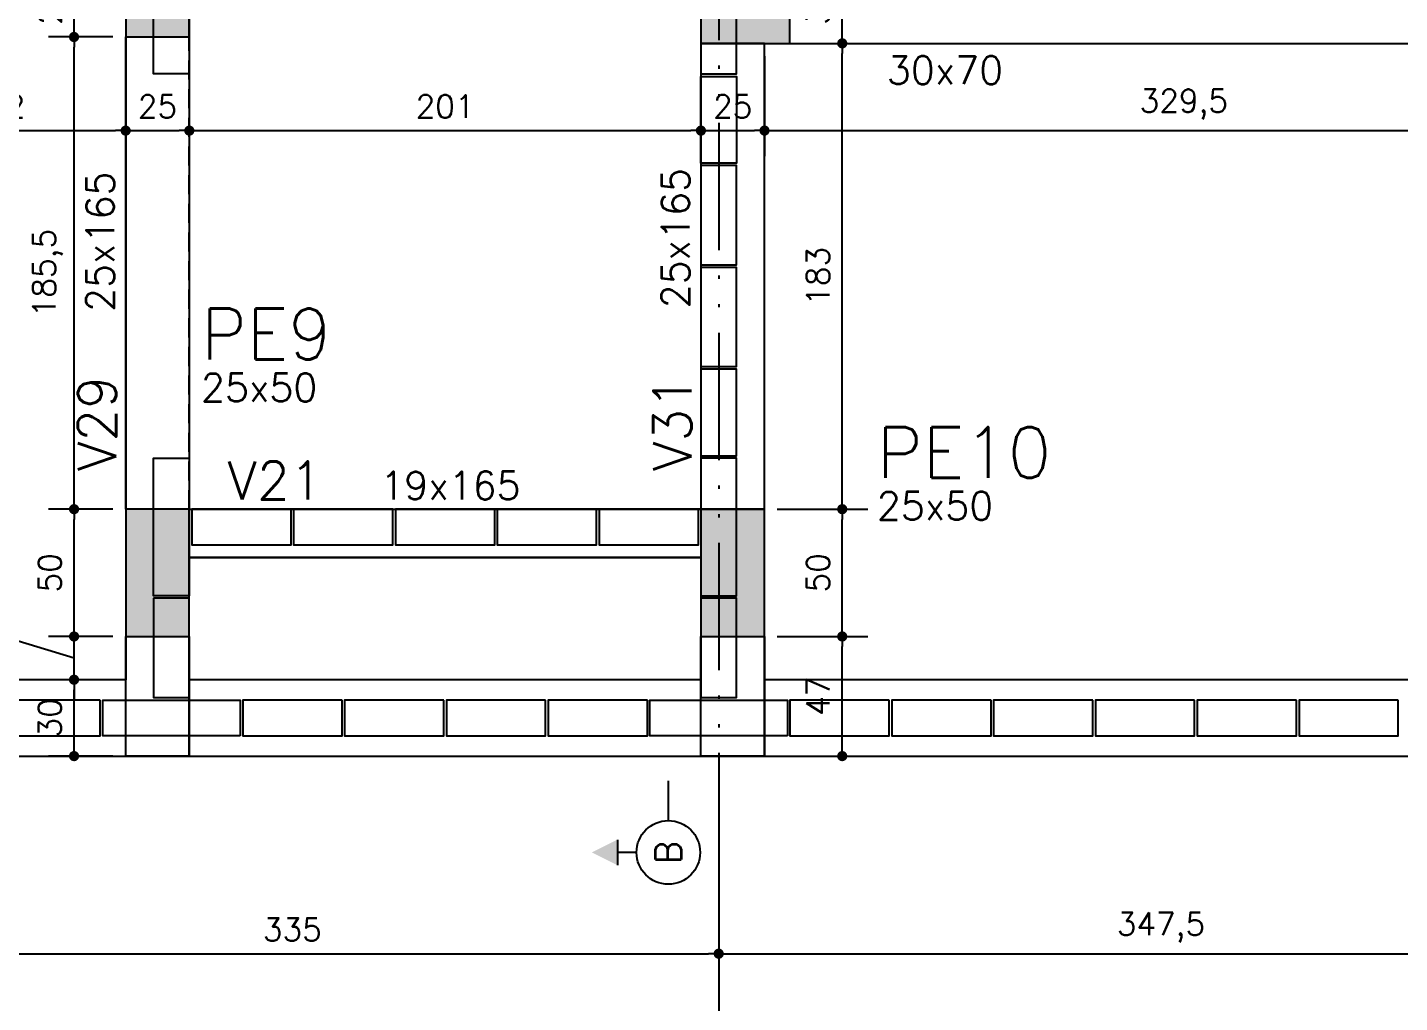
# Model space of a CAD drawing. Extents: x -15987 to 10953, y -16747 to -1189.
# Drawn here: x 2195 to 2734, y -16268 to -15885 of the extents above; entities that cross this region are included whole.
import ezdxf
from ezdxf.enums import TextEntityAlignment as Align

# ---------------------------------------------------------------- set-up
doc = ezdxf.new("R2010")
doc.units = 0
doc.header["$LTSCALE"] = 25
for name, pattern in [('ESTILO_TQS_0001', [0.45, 0.3, -0.15]), ('ESTILO_TQS_0002', [0.4, 0.1, -0.3]), ('ESTILO_TQS_0004', [3.3, 2, -0.4, 0.05, -0.4, 0.05, -0.4])]:
    doc.linetypes.add(name, pattern=pattern)
for name, color, linetype in [('COTA', 1, 'Continuous'), ('EIXOS', 1, 'ESTILO_TQS_0004'), ('H2', 252, 'Continuous'), ('Linha_media', 4, 'Continuous'), ('P-D', 2, 'Continuous'), ('P-M', 5, 'Continuous'), ('PIL-N', 4, 'Continuous'), ('PROJ', 252, 'Continuous'), ('VIG-D', 2, 'Continuous'), ('VIG-N', 4, 'Continuous'), ('VIGA', 3, 'Continuous'), ('VIGAT', 3, 'ESTILO_TQS_0002')]:
    doc.layers.add(name, color=color, linetype=linetype)
doc.styles.add('COTA', font='romans.shx')
doc.styles.add('ROMANS', font='ROMANS')
doc.styles.get("Standard").update_dxf_attribs({"font": 'romans.shx'})
doc.dimstyles.new('forma', dxfattribs={"dimscale": 5, "dimtxt": 1.8, "dimasz": 0.8, "dimexe": 2, "dimexo": 1, "dimgap": 1, "dimtad": 1, "dimdec": 1, "dimzin": 9, "dimtxsty": 'COTA', "dimblk1": 'DOT', "dimblk2": 'DOT', "dimsah": 1, "dimcen": 0, "dimdle": 1, "dimclrd": 256, "dimclre": 256, "dimclrt": 2, "dimadec": 0, "dimazin": 0, "dimtfac": 1, "dimtdec": 0, "dimtmove": 0, "dimatfit": 3, "dimfxl": 1, "dimtolj": 1, "dimtzin": 0, "dimarcsym": 0})

# ---------------------------------------------------------------- blocks, each defined once
blk = doc.blocks.new('INFERIOR')
at = {"layer": 'PROJ'}
for points in [[(29213.52, 7891.94), (29213.52, 7837.94), (29199.52, 7837.94), (29199.52, 7891.94), (29213.52, 7891.94)], [(29414.52, 7891.94), (29414.52, 7837.94), (29428.52, 7837.94), (29428.52, 7891.94), (29414.52, 7891.94)], [(29414.52, 7802.94), (29414.52, 7836.94), (29428.52, 7836.94), (29428.52, 7802.94), (29414.52, 7802.94)], [(29414.52, 7801.94), (29414.52, 7762.94), (29428.52, 7762.94), (29428.52, 7801.94), (29414.52, 7801.94)], [(29414.52, 7761.94), (29414.52, 7722.94), (29428.52, 7722.94), (29428.52, 7761.94), (29414.52, 7761.94)], [(29414.52, 7721.94), (29414.52, 7687.94), (29428.52, 7687.94), (29428.52, 7721.94), (29414.52, 7721.94)], [(29213.52, 7686.94), (29213.52, 7632.94), (29199.52, 7632.94), (29199.52, 7686.94), (29213.52, 7686.94)], [(29414.52, 7686.94), (29414.52, 7632.94), (29428.52, 7632.94), (29428.52, 7686.94), (29414.52, 7686.94)], [(29253.52, 7666.94), (29214.52, 7666.94), (29214.52, 7652.94), (29253.52, 7652.94), (29253.52, 7666.94)], [(29293.52, 7666.94), (29254.52, 7666.94), (29254.52, 7652.94), (29293.52, 7652.94), (29293.52, 7666.94)], [(29333.52, 7666.94), (29294.52, 7666.94), (29294.52, 7652.94), (29333.52, 7652.94), (29333.52, 7666.94)], [(29373.52, 7666.94), (29334.52, 7666.94), (29334.52, 7652.94), (29373.52, 7652.94), (29373.52, 7666.94)], [(29413.52, 7666.94), (29374.52, 7666.94), (29374.52, 7652.94), (29413.52, 7652.94), (29413.52, 7666.94)], [(29199.52, 7631.94), (29199.52, 7592.94), (29213.52, 7592.94), (29213.52, 7631.94), (29199.52, 7631.94)], [(29414.52, 7631.94), (29414.52, 7592.94), (29428.52, 7592.94), (29428.52, 7631.94), (29414.52, 7631.94)], [(29178.52, 7591.94), (29139.52, 7591.94), (29139.52, 7577.94), (29178.52, 7577.94), (29178.52, 7591.94)], [(29233.52, 7577.94), (29179.52, 7577.94), (29179.52, 7591.94), (29233.52, 7591.94), (29233.52, 7577.94)], [(29273.52, 7591.94), (29234.52, 7591.94), (29234.52, 7577.94), (29273.52, 7577.94), (29273.52, 7591.94)], [(29313.52, 7591.94), (29274.52, 7591.94), (29274.52, 7577.94), (29313.52, 7577.94), (29313.52, 7591.94)], [(29353.52, 7591.94), (29314.52, 7591.94), (29314.52, 7577.94), (29353.52, 7577.94), (29353.52, 7591.94)], [(29393.52, 7591.94), (29354.52, 7591.94), (29354.52, 7577.94), (29393.52, 7577.94), (29393.52, 7591.94)], [(29448.52, 7577.94), (29394.52, 7577.94), (29394.52, 7591.94), (29448.52, 7591.94), (29448.52, 7577.94)], [(29488.52, 7591.94), (29449.52, 7591.94), (29449.52, 7577.94), (29488.52, 7577.94), (29488.52, 7591.94)], [(29528.52, 7591.94), (29489.52, 7591.94), (29489.52, 7577.94), (29528.52, 7577.94), (29528.52, 7591.94)], [(29568.52, 7591.94), (29529.52, 7591.94), (29529.52, 7577.94), (29568.52, 7577.94), (29568.52, 7591.94)], [(29608.52, 7591.94), (29569.52, 7591.94), (29569.52, 7577.94), (29608.52, 7577.94), (29608.52, 7591.94)], [(29648.52, 7591.94), (29609.52, 7591.94), (29609.52, 7577.94), (29648.52, 7577.94), (29648.52, 7591.94)], [(29688.52, 7591.94), (29649.52, 7591.94), (29649.52, 7577.94), (29688.52, 7577.94), (29688.52, 7591.94)]]:
    blk.add_lwpolyline(points, dxfattribs=at)
blk = doc.blocks.new('seção_esq')
at = {"layer": 'Linha_media'}
for p, q in [((1, 4), (-1, 4)), ((0, 2.5), (0, 4)), ((5.62, 0), (2.5, 0))]:
    blk.add_line(p, q, dxfattribs=at)
blk.add_circle((0, 0), 2.5, dxfattribs=at)
blk.add_solid([(1, 4), (0, 6), (-1, 4)], dxfattribs=at)
blk = doc.blocks.new('atrib_seção')
at = {"layer": 'Linha_media', "style": 'ROMANS'}
blk.add_attdef('X', text='', height=2, dxfattribs=at).set_placement((0, 0), align=Align.MIDDLE)
blk = doc.blocks.new('_Dot')
at = {"color": 0, "linetype": 'ByBlock', "lineweight": -2}
blk.add_line((-0.5, 0), (-1, 0), dxfattribs=at)
at = {"color": 0, "linetype": 'ByBlock', "const_width": 0.5}
blk.add_lwpolyline([(-0.25, 0, 1), (0.25, 0, 1)], format="xyb", close=True, dxfattribs=at)
blk = doc.blocks.new('*D128')
at = {"layer": 'COTA', "lineweight": -2, "transparency": 16777216}
for p, q in [((2466.52, -16176.6), (2466.52, -16259.23)), ((2131.52, -16211.6), (2131.52, -16259.23)), ((2135.52, -16249.23), (2462.52, -16249.23))]:
    blk.add_line(p, q, dxfattribs=at)
at = {"layer": 'Defpoints', "color": 0, "transparency": 16777216}
for p in [(2466.52, -16171.6), (2131.52, -16206.6), (2466.52, -16249.23)]:
    blk.add_point(p, dxfattribs=at)
at = {"layer": 'COTA', "lineweight": -2, "transparency": 16777216, "xscale": 4, "yscale": 4, "zscale": 4, "rotation": 180}
blk.add_blockref('_Dot', (2131.52, -16249.23), dxfattribs=at)
at = {"layer": 'COTA', "lineweight": -2, "transparency": 16777216, "xscale": 4, "yscale": 4, "zscale": 4}
blk.add_blockref('_Dot', (2466.52, -16249.23), dxfattribs=at)
at = {"layer": 'COTA', "color": 2, "transparency": 16777216, "insert": (2299.02, -16239.73), "char_height": 9, "attachment_point": 5, "style": 'COTA'}
blk.add_mtext('\\A1;335 ', dxfattribs=at)
blk = doc.blocks.new('*D129')
at = {"layer": 'COTA', "lineweight": -2, "transparency": 16777216}
for p, q in [((2466.52, -16176.6), (2466.52, -16259.23)), ((2814.02, -16211.6), (2814.02, -16259.23)), ((2470.52, -16249.23), (2810.02, -16249.23))]:
    blk.add_line(p, q, dxfattribs=at)
at = {"layer": 'Defpoints', "color": 0, "transparency": 16777216}
for p in [(2466.52, -16171.6), (2814.02, -16206.6), (2814.02, -16249.23)]:
    blk.add_point(p, dxfattribs=at)
at = {"layer": 'COTA', "lineweight": -2, "transparency": 16777216, "xscale": 4, "yscale": 4, "zscale": 4, "rotation": 180}
blk.add_blockref('_Dot', (2466.52, -16249.23), dxfattribs=at)
at = {"layer": 'COTA', "lineweight": -2, "transparency": 16777216, "xscale": 4, "yscale": 4, "zscale": 4}
blk.add_blockref('_Dot', (2814.02, -16249.23), dxfattribs=at)
at = {"layer": 'COTA', "color": 2, "transparency": 16777216, "insert": (2640.27, -16238.88), "char_height": 9, "attachment_point": 5, "style": 'COTA'}
blk.add_mtext('\\A1;347,5 ', dxfattribs=at)
blk = doc.blocks.new('*D216')
at = {"layer": 'COTA', "lineweight": -2, "transparency": 16777216}
for p, q in [((2228.52, -16141.6), (2203.23, -16141.6)), ((2213.23, -16167.6), (2213.23, -16145.6)), ((2228.52, -16171.6), (2203.23, -16171.6))]:
    blk.add_line(p, q, dxfattribs=at)
at = {"layer": 'Defpoints', "color": 0, "transparency": 16777216}
for p in [(2213.23, -16141.6), (2233.52, -16141.6), (2233.52, -16171.6)]:
    blk.add_point(p, dxfattribs=at)
at = {"layer": 'COTA', "lineweight": -2, "transparency": 16777216, "xscale": 4, "yscale": 4, "zscale": 4}
for p, rotation in [((2213.23, -16141.6), 90), ((2213.23, -16171.6), 270)]:
    blk.add_blockref('_Dot', p, dxfattribs=dict(at, rotation=rotation))
at = {"layer": 'COTA', "color": 2, "transparency": 16777216, "insert": (2203.73, -16156.6), "char_height": 9, "attachment_point": 5, "rotation": 90, "style": 'COTA'}
blk.add_mtext('\\A1;30 ', dxfattribs=at)
blk = doc.blocks.new('*D217')
at = {"layer": 'COTA', "lineweight": -2, "transparency": 16777216}
for p, q in [((2191.23, -16126.5), (2191.23, -16103.21)), ((2213.23, -16120.6), (2213.23, -16116.6)), ((2213.23, -16133.1), (2191.23, -16126.5)), ((2228.52, -16124.6), (2203.23, -16124.6)), ((2213.23, -16141.6), (2213.23, -16124.6)), ((2213.23, -16141.6), (2213.23, -16124.6)), ((2228.52, -16141.6), (2203.23, -16141.6)), ((2213.23, -16145.6), (2213.23, -16149.6))]:
    blk.add_line(p, q, dxfattribs=at)
at = {"layer": 'Defpoints', "color": 0, "transparency": 16777216}
for p in [(2213.23, -16124.6), (2233.52, -16124.6), (2233.52, -16141.6)]:
    blk.add_point(p, dxfattribs=at)
at = {"layer": 'COTA', "lineweight": -2, "transparency": 16777216, "xscale": 4, "yscale": 4, "zscale": 4}
for p, rotation in [((2213.23, -16124.6), 270), ((2213.23, -16141.6), 90)]:
    blk.add_blockref('_Dot', p, dxfattribs=dict(at, rotation=rotation))
at = {"layer": 'COTA', "color": 2, "transparency": 16777216, "insert": (2181.73, -16114.85), "char_height": 9, "attachment_point": 5, "rotation": 90, "style": 'COTA'}
blk.add_mtext('\\A1;17 ', dxfattribs=at)
blk = doc.blocks.new('*D218')
at = {"layer": 'COTA', "lineweight": -2, "transparency": 16777216}
for p, q in [((2228.52, -16074.6), (2203.23, -16074.6)), ((2213.23, -16120.6), (2213.23, -16078.6)), ((2228.52, -16124.6), (2203.23, -16124.6))]:
    blk.add_line(p, q, dxfattribs=at)
at = {"layer": 'Defpoints', "color": 0, "transparency": 16777216}
for p in [(2213.23, -16074.6), (2233.52, -16074.6), (2233.52, -16124.6)]:
    blk.add_point(p, dxfattribs=at)
at = {"layer": 'COTA', "lineweight": -2, "transparency": 16777216, "xscale": 4, "yscale": 4, "zscale": 4}
for p, rotation in [((2213.23, -16074.6), 90), ((2213.23, -16124.6), 270)]:
    blk.add_blockref('_Dot', p, dxfattribs=dict(at, rotation=rotation))
at = {"layer": 'COTA', "color": 2, "transparency": 16777216, "insert": (2203.73, -16099.6), "char_height": 9, "attachment_point": 5, "rotation": 90, "style": 'COTA'}
blk.add_mtext('\\A1;50 ', dxfattribs=at)
blk = doc.blocks.new('*D219')
at = {"layer": 'COTA', "lineweight": -2, "transparency": 16777216}
for p, q in [((2228.52, -15889.1), (2203.23, -15889.1)), ((2213.23, -16070.6), (2213.23, -15893.1)), ((2228.52, -16074.6), (2203.23, -16074.6))]:
    blk.add_line(p, q, dxfattribs=at)
at = {"layer": 'Defpoints', "color": 0, "transparency": 16777216}
for p in [(2213.23, -15889.1), (2233.52, -15889.1), (2233.52, -16074.6)]:
    blk.add_point(p, dxfattribs=at)
at = {"layer": 'COTA', "lineweight": -2, "transparency": 16777216, "xscale": 4, "yscale": 4, "zscale": 4}
for p, rotation in [((2213.23, -15889.1), 90), ((2213.23, -16074.6), 270)]:
    blk.add_blockref('_Dot', p, dxfattribs=dict(at, rotation=rotation))
at = {"layer": 'COTA', "color": 2, "transparency": 16777216, "insert": (2202.87, -15981.85), "char_height": 9, "attachment_point": 5, "rotation": 90, "style": 'COTA'}
blk.add_mtext('\\A1;185,5 ', dxfattribs=at)
blk = doc.blocks.new('*D220')
at = {"layer": 'COTA', "lineweight": -2, "transparency": 16777216}
for p, q in [((2228.52, -15864.1), (2203.23, -15864.1)), ((2213.23, -15885.1), (2213.23, -15868.1)), ((2228.52, -15889.1), (2203.23, -15889.1))]:
    blk.add_line(p, q, dxfattribs=at)
at = {"layer": 'Defpoints', "color": 0, "transparency": 16777216}
for p in [(2213.23, -15864.1), (2233.52, -15864.1), (2233.52, -15889.1)]:
    blk.add_point(p, dxfattribs=at)
at = {"layer": 'COTA', "lineweight": -2, "transparency": 16777216, "xscale": 4, "yscale": 4, "zscale": 4}
for p, rotation in [((2213.23, -15864.1), 90), ((2213.23, -15889.1), 270)]:
    blk.add_blockref('_Dot', p, dxfattribs=dict(at, rotation=rotation))
at = {"layer": 'COTA', "color": 2, "transparency": 16777216, "insert": (2203.73, -15876.6), "char_height": 9, "attachment_point": 5, "rotation": 90, "style": 'COTA'}
blk.add_mtext('\\A1;25 ', dxfattribs=at)
blk = doc.blocks.new('*D223')
at = {"layer": 'COTA', "lineweight": -2, "transparency": 16777216}
for p, q in [((2489.52, -16124.6), (2525.05, -16124.6)), ((2515.05, -16167.6), (2515.05, -16128.6)), ((2489.52, -16171.6), (2525.05, -16171.6))]:
    blk.add_line(p, q, dxfattribs=at)
at = {"layer": 'Defpoints', "color": 0, "transparency": 16777216}
for p in [(2484.52, -16124.6), (2515.05, -16124.6), (2484.52, -16171.6)]:
    blk.add_point(p, dxfattribs=at)
at = {"layer": 'COTA', "lineweight": -2, "transparency": 16777216, "xscale": 4, "yscale": 4, "zscale": 4}
for p, rotation in [((2515.05, -16124.6), 90), ((2515.05, -16171.6), 270)]:
    blk.add_blockref('_Dot', p, dxfattribs=dict(at, rotation=rotation))
at = {"layer": 'COTA', "color": 2, "transparency": 16777216, "insert": (2505.55, -16148.1), "char_height": 9, "attachment_point": 5, "rotation": 90, "style": 'COTA'}
blk.add_mtext('\\A1;47 ', dxfattribs=at)
blk = doc.blocks.new('*D224')
at = {"layer": 'COTA', "lineweight": -2, "transparency": 16777216}
for p, q in [((2489.52, -16074.6), (2525.05, -16074.6)), ((2515.05, -16120.6), (2515.05, -16078.6)), ((2489.52, -16124.6), (2525.05, -16124.6))]:
    blk.add_line(p, q, dxfattribs=at)
at = {"layer": 'Defpoints', "color": 0, "transparency": 16777216}
for p in [(2484.52, -16074.6), (2515.05, -16074.6), (2484.52, -16124.6)]:
    blk.add_point(p, dxfattribs=at)
at = {"layer": 'COTA', "lineweight": -2, "transparency": 16777216, "xscale": 4, "yscale": 4, "zscale": 4}
for p, rotation in [((2515.05, -16074.6), 90), ((2515.05, -16124.6), 270)]:
    blk.add_blockref('_Dot', p, dxfattribs=dict(at, rotation=rotation))
at = {"layer": 'COTA', "color": 2, "transparency": 16777216, "insert": (2505.55, -16099.6), "char_height": 9, "attachment_point": 5, "rotation": 90, "style": 'COTA'}
blk.add_mtext('\\A1;50 ', dxfattribs=at)
blk = doc.blocks.new('*D225')
at = {"layer": 'COTA', "lineweight": -2, "transparency": 16777216}
for p, q in [((2499.52, -15891.6), (2525.05, -15891.6)), ((2515.05, -16070.6), (2515.05, -15895.6)), ((2489.52, -16074.6), (2525.05, -16074.6))]:
    blk.add_line(p, q, dxfattribs=at)
at = {"layer": 'Defpoints', "color": 0, "transparency": 16777216}
for p in [(2494.52, -15891.6), (2515.05, -15891.6), (2484.52, -16074.6)]:
    blk.add_point(p, dxfattribs=at)
at = {"layer": 'COTA', "lineweight": -2, "transparency": 16777216, "xscale": 4, "yscale": 4, "zscale": 4}
for p, rotation in [((2515.05, -15891.6), 90), ((2515.05, -16074.6), 270)]:
    blk.add_blockref('_Dot', p, dxfattribs=dict(at, rotation=rotation))
at = {"layer": 'COTA', "color": 2, "transparency": 16777216, "insert": (2505.55, -15983.1), "char_height": 9, "attachment_point": 5, "rotation": 90, "style": 'COTA'}
blk.add_mtext('\\A1;183 ', dxfattribs=at)
blk = doc.blocks.new('*D226')
at = {"layer": 'COTA', "lineweight": -2, "transparency": 16777216}
for p, q in [((2499.52, -15861.6), (2525.05, -15861.6)), ((2515.05, -15887.6), (2515.05, -15865.6)), ((2499.52, -15891.6), (2525.05, -15891.6))]:
    blk.add_line(p, q, dxfattribs=at)
at = {"layer": 'Defpoints', "color": 0, "transparency": 16777216}
for p in [(2494.52, -15861.6), (2515.05, -15861.6), (2494.52, -15891.6)]:
    blk.add_point(p, dxfattribs=at)
at = {"layer": 'COTA', "lineweight": -2, "transparency": 16777216, "xscale": 4, "yscale": 4, "zscale": 4}
for p, rotation in [((2515.05, -15861.6), 90), ((2515.05, -15891.6), 270)]:
    blk.add_blockref('_Dot', p, dxfattribs=dict(at, rotation=rotation))
at = {"layer": 'COTA', "color": 2, "transparency": 16777216, "insert": (2505.55, -15876.6), "char_height": 9, "attachment_point": 5, "rotation": 90, "style": 'COTA'}
blk.add_mtext('\\A1;30 ', dxfattribs=at)
blk = doc.blocks.new('*D361')
at = {"layer": 'COTA', "lineweight": -2, "transparency": 16777216}
for p, q in [((2131.52, -15959.1), (2131.52, -15915.88)), ((2135.52, -15925.88), (2229.52, -15925.88)), ((2233.52, -15926.52), (2233.52, -15935.88))]:
    blk.add_line(p, q, dxfattribs=at)
at = {"layer": 'Defpoints', "color": 0, "transparency": 16777216}
for p in [(2233.52, -15921.52), (2233.52, -15925.88), (2131.52, -15964.1)]:
    blk.add_point(p, dxfattribs=at)
at = {"layer": 'COTA', "lineweight": -2, "transparency": 16777216, "xscale": 4, "yscale": 4, "zscale": 4, "rotation": 180}
blk.add_blockref('_Dot', (2131.52, -15925.88), dxfattribs=at)
at = {"layer": 'COTA', "lineweight": -2, "transparency": 16777216, "xscale": 4, "yscale": 4, "zscale": 4}
blk.add_blockref('_Dot', (2233.52, -15925.88), dxfattribs=at)
at = {"layer": 'COTA', "color": 2, "transparency": 16777216, "insert": (2182.52, -15916.38), "char_height": 9, "attachment_point": 5, "style": 'COTA'}
blk.add_mtext('\\A1;102 ', dxfattribs=at)
blk = doc.blocks.new('*D362')
at = {"layer": 'COTA', "lineweight": -2, "transparency": 16777216}
for p, q in [((2258.52, -15894.1), (2258.52, -15935.88)), ((2233.52, -15926.52), (2233.52, -15935.88)), ((2237.52, -15925.88), (2254.52, -15925.88))]:
    blk.add_line(p, q, dxfattribs=at)
at = {"layer": 'Defpoints', "color": 0, "transparency": 16777216}
for p in [(2258.52, -15889.1), (2233.52, -15921.52), (2258.52, -15925.88)]:
    blk.add_point(p, dxfattribs=at)
at = {"layer": 'COTA', "lineweight": -2, "transparency": 16777216, "xscale": 4, "yscale": 4, "zscale": 4, "rotation": 180}
blk.add_blockref('_Dot', (2233.52, -15925.88), dxfattribs=at)
at = {"layer": 'COTA', "lineweight": -2, "transparency": 16777216, "xscale": 4, "yscale": 4, "zscale": 4}
blk.add_blockref('_Dot', (2258.52, -15925.88), dxfattribs=at)
at = {"layer": 'COTA', "color": 2, "transparency": 16777216, "insert": (2246.02, -15916.38), "char_height": 9, "attachment_point": 5, "style": 'COTA'}
blk.add_mtext('\\A1;25 ', dxfattribs=at)
blk = doc.blocks.new('*D363')
at = {"layer": 'COTA', "lineweight": -2, "transparency": 16777216}
for p, q in [((2258.52, -15894.1), (2258.52, -15935.88)), ((2459.52, -15896.6), (2459.52, -15935.88)), ((2262.52, -15925.88), (2455.52, -15925.88))]:
    blk.add_line(p, q, dxfattribs=at)
at = {"layer": 'Defpoints', "color": 0, "transparency": 16777216}
for p in [(2258.52, -15889.1), (2459.52, -15891.6), (2459.52, -15925.88)]:
    blk.add_point(p, dxfattribs=at)
at = {"layer": 'COTA', "lineweight": -2, "transparency": 16777216, "xscale": 4, "yscale": 4, "zscale": 4, "rotation": 180}
blk.add_blockref('_Dot', (2258.52, -15925.88), dxfattribs=at)
at = {"layer": 'COTA', "lineweight": -2, "transparency": 16777216, "xscale": 4, "yscale": 4, "zscale": 4}
blk.add_blockref('_Dot', (2459.52, -15925.88), dxfattribs=at)
at = {"layer": 'COTA', "color": 2, "transparency": 16777216, "insert": (2359.02, -15916.38), "char_height": 9, "attachment_point": 5, "style": 'COTA'}
blk.add_mtext('\\A1;201 ', dxfattribs=at)
blk = doc.blocks.new('*D364')
at = {"layer": 'COTA', "lineweight": -2, "transparency": 16777216}
for p, q in [((2459.52, -15896.6), (2459.52, -15935.88)), ((2484.52, -15896.6), (2484.52, -15935.88)), ((2463.52, -15925.88), (2480.52, -15925.88))]:
    blk.add_line(p, q, dxfattribs=at)
at = {"layer": 'Defpoints', "color": 0, "transparency": 16777216}
for p in [(2459.52, -15891.6), (2484.52, -15891.6), (2484.52, -15925.88)]:
    blk.add_point(p, dxfattribs=at)
at = {"layer": 'COTA', "lineweight": -2, "transparency": 16777216, "xscale": 4, "yscale": 4, "zscale": 4, "rotation": 180}
blk.add_blockref('_Dot', (2459.52, -15925.88), dxfattribs=at)
at = {"layer": 'COTA', "lineweight": -2, "transparency": 16777216, "xscale": 4, "yscale": 4, "zscale": 4}
blk.add_blockref('_Dot', (2484.52, -15925.88), dxfattribs=at)
at = {"layer": 'COTA', "color": 2, "transparency": 16777216, "insert": (2472.02, -15916.38), "char_height": 9, "attachment_point": 5, "style": 'COTA'}
blk.add_mtext('\\A1;25 ', dxfattribs=at)
blk = doc.blocks.new('*D365')
at = {"layer": 'COTA', "lineweight": -2, "transparency": 16777216}
for p, q in [((2484.52, -15896.6), (2484.52, -15935.88)), ((2814.02, -15920.88), (2814.02, -15915.88)), ((2488.52, -15925.88), (2810.02, -15925.88))]:
    blk.add_line(p, q, dxfattribs=at)
at = {"layer": 'Defpoints', "color": 0, "transparency": 16777216}
for p in [(2484.52, -15891.6), (2814.02, -15925.88), (2814.02, -15925.88)]:
    blk.add_point(p, dxfattribs=at)
at = {"layer": 'COTA', "lineweight": -2, "transparency": 16777216, "xscale": 4, "yscale": 4, "zscale": 4, "rotation": 180}
blk.add_blockref('_Dot', (2484.52, -15925.88), dxfattribs=at)
at = {"layer": 'COTA', "lineweight": -2, "transparency": 16777216, "xscale": 4, "yscale": 4, "zscale": 4}
blk.add_blockref('_Dot', (2814.02, -15925.88), dxfattribs=at)
at = {"layer": 'COTA', "color": 2, "transparency": 16777216, "insert": (2649.27, -15915.52), "char_height": 9, "attachment_point": 5, "style": 'COTA'}
blk.add_mtext('\\A1;329,5 ', dxfattribs=at)

msp = doc.modelspace()

# ---------------------------------------------------------------- hatches: boundary and pattern name
at = {"layer": 'H2'}
for points in [[(2233.52, -15889.1), (2258.52, -15889.1), (2258.52, -15864.1), (2233.52, -15864.1)], [(2459.52, -15891.6), (2494.52, -15891.6), (2494.52, -15861.6), (2459.52, -15861.6)], [(2233.52, -16124.6), (2258.52, -16124.6), (2258.52, -16074.6), (2233.52, -16074.6)], [(2459.52, -16124.6), (2484.52, -16124.6), (2484.52, -16074.6), (2459.52, -16074.6)]]:
    msp.add_hatch(color=256, dxfattribs=at).paths.add_polyline_path(points)

# ---------------------------------------------------------------- linework, layer by layer
at = {"layer": 'EIXOS'}
msp.add_line((2466.52, -14520.3), (2466.52, -16620.71), dxfattribs=at)
at = {"layer": 'P-M', "linetype": 'Continuous'}
for points in [[(2233.52, -15889.1), (2258.52, -15889.1), (2258.52, -15864.1), (2233.52, -15864.1), (2233.52, -15889.1)], [(2459.52, -15891.6), (2494.52, -15891.6), (2494.52, -15861.6), (2459.52, -15861.6), (2459.52, -15891.6)], [(2233.52, -16124.6), (2258.52, -16124.6), (2258.52, -16074.6), (2233.52, -16074.6), (2233.52, -16124.6)], [(2459.52, -16124.6), (2484.52, -16124.6), (2484.52, -16074.6), (2459.52, -16074.6), (2459.52, -16124.6)]]:
    msp.add_lwpolyline(points, dxfattribs=at)
at = {"layer": 'VIGA'}
for p, q in [((2233.52, -15889.1), (2233.52, -16074.6)), ((2484.52, -16074.6), (2484.52, -15891.6)), ((2494.52, -15891.6), (2581.52, -15891.6)), ((2581.52, -15891.6), (2681.52, -15891.6)), ((2681.52, -15891.6), (2814.02, -15891.6)), ((2258.52, -16093.6), (2459.52, -16093.6)), ((2233.52, -16124.6), (2233.52, -16141.6)), ((2258.52, -16141.6), (2258.52, -16124.6)), ((2459.52, -16124.6), (2459.52, -16141.6)), ((2484.52, -16141.6), (2484.52, -16124.6)), ((2233.52, -16141.6), (2131.52, -16141.6)), ((2233.52, -16171.6), (2233.52, -16141.6)), ((2459.52, -16141.6), (2258.52, -16141.6)), ((2258.52, -16171.6), (2258.52, -16141.6)), ((2459.52, -16171.6), (2459.52, -16141.6)), ((2814.02, -16141.6), (2484.52, -16141.6)), ((2484.52, -16171.6), (2484.52, -16141.6)), ((2131.52, -16171.6), (2246.02, -16171.6)), ((2246.02, -16171.6), (2472.02, -16171.6)), ((2472.02, -16171.6), (2814.02, -16171.6))]:
    msp.add_line(p, q, dxfattribs=at)
for points in [[(2233.52, -15889.1), (2258.52, -15889.1), (2258.52, -16074.6), (2233.52, -16074.6)], [(2459.52, -16074.6), (2484.52, -16074.6), (2484.52, -15891.6), (2459.52, -15891.6)], [(2258.52, -16074.6), (2459.52, -16074.6), (2459.52, -16093.6), (2258.52, -16093.6)], [(2233.52, -16124.6), (2258.52, -16124.6), (2258.52, -16171.6), (2233.52, -16171.6)], [(2459.52, -16124.6), (2484.52, -16124.6), (2484.52, -16171.6), (2459.52, -16171.6)]]:
    msp.add_lwpolyline(points, close=True, dxfattribs=at)
at = {"layer": 'VIGAT', "linetype": 'ESTILO_TQS_0001'}
for p, q in [((2258.52, -16074.6), (2258.52, -15889.1)), ((2459.52, -15891.6), (2459.52, -16074.6)), ((2459.52, -16074.6), (2258.52, -16074.6))]:
    msp.add_line(p, q, dxfattribs=at)

# ---------------------------------------------------------------- block references
at = {"layer": 'COTA'}
msp.add_blockref('INFERIOR', (-26955.01, -23741.54), dxfattribs=at)
at = {"layer": 'COTA', "xscale": 5, "yscale": 5, "zscale": 5, "rotation": 90}
msp.add_blockref('seção_esq', (2446.72, -16209.44), dxfattribs=at)
msp.add_blockref('atrib_seção', (2446.72, -16209.44), dxfattribs=at).add_auto_attribs({'X': 'B'})

# ---------------------------------------------------------------- texts
at = {"layer": 'P-D', "linetype": 'Continuous'}
for p in [(2263.11, -16032.23), (2528.65, -16078.82)]:
    msp.add_text('25x50', height=11, dxfattribs=at).set_placement(p)
at = {"layer": 'PIL-N', "linetype": 'Continuous'}
for s, p in [('PE9', (2263.11, -16015.73)), ('PE10', (2528.65, -16062.32))]:
    msp.add_text(s, height=20, dxfattribs=at).set_placement(p)
at = {"layer": 'VIG-D', "linetype": 'Continuous'}
for s, p in [('30x70', (2532.56, -15907.62)), ('19x165', (2333.52, -16070.85))]:
    msp.add_text(s, height=11, dxfattribs=at).set_placement(p)
for p in [(2229.04, -15997.09), (2455.05, -15995.68)]:
    msp.add_text('25x165', height=11, rotation=90, dxfattribs=at).set_placement(p)
at = {"layer": 'VIG-N', "linetype": 'Continuous'}
for s, p in [('V29', (2229.77, -16059.6)), ('V31', (2455.77, -16059.6))]:
    msp.add_text(s, height=15, rotation=90, dxfattribs=at).set_placement(p)
msp.add_text('V21', height=15, dxfattribs=at).set_placement((2273.52, -16070.85))

# ---------------------------------------------------------------- dimensions: what is measured, and where the dimension line sits
at = {"layer": 'COTA'}
for base, p1, p2, override, picture, middle in [((2515.05, -15861.6), (2494.52, -15891.6), (2494.52, -15861.6), {"dimpost": ' ', "dimtmove": 1}, '*D226', (2505.55, -15876.6)), ((2213.23, -15864.1), (2233.52, -15889.1), (2233.52, -15864.1), {"dimpost": ' ', "dimtmove": 1}, '*D220', (2203.73, -15876.6)), ((2213.23, -15889.1), (2233.52, -16074.6), (2233.52, -15889.1), {"dimpost": ' ', "dimtmove": 1}, '*D219', (2202.87, -15981.85)), ((2515.05, -15891.6), (2484.52, -16074.6), (2494.52, -15891.6), {"dimpost": ' ', "dimtmove": 1}, '*D225', (2505.55, -15983.1)), ((2213.23, -16074.6), (2233.52, -16124.6), (2233.52, -16074.6), {"dimpost": ' ', "dimtmove": 1}, '*D218', (2203.73, -16099.6)), ((2515.05, -16074.6), (2484.52, -16124.6), (2484.52, -16074.6), {"dimpost": ' ', "dimtmove": 1}, '*D224', (2505.55, -16099.6)), ((2213.23, -16124.6), (2233.52, -16141.6), (2233.52, -16124.6), {"dimpost": ' ', "dimtmove": 1}, '*D217', (2181.73, -16121.5)), ((2515.05, -16124.6), (2484.52, -16171.6), (2484.52, -16124.6), {"dimpost": ' '}, '*D223', (2505.55, -16148.1)), ((2213.23, -16141.6), (2233.52, -16171.6), (2233.52, -16141.6), {"dimpost": ' '}, '*D216', (2203.73, -16156.6))]:
    dim = msp.add_linear_dim(base=base, p1=p1, p2=p2, angle=90, dimstyle='forma', override=override, dxfattribs=at)
    dim.commit()
    dim.dimension.update_dxf_attribs({"geometry": picture, "text_midpoint": middle})
for base, p1, p2, override, picture, middle in [((2258.52, -15925.88), (2233.52, -15921.52), (2258.52, -15889.1), {"dimpost": ' ', "dimtmove": 1}, '*D362', (2246.02, -15916.38)), ((2459.52, -15925.88), (2258.52, -15889.1), (2459.52, -15891.6), {"dimpost": ' ', "dimtmove": 1}, '*D363', (2359.02, -15916.38)), ((2484.52, -15925.88), (2459.52, -15891.6), (2484.52, -15891.6), {"dimpost": ' ', "dimtmove": 1}, '*D364', (2472.02, -15916.38)), ((2814.02, -15925.88), (2484.52, -15891.6), (2814.02, -15925.88), {"dimpost": ' ', "dimtmove": 1}, '*D365', (2649.27, -15915.52)), ((2233.52, -15925.88), (2131.52, -15964.1), (2233.52, -15921.52), {"dimpost": ' '}, '*D361', (2182.52, -15916.38)), ((2466.52, -16249.23), (2131.52, -16206.6), (2466.52, -16171.6), {"dimpost": ' ', "dimtmove": 1}, '*D128', (2299.02, -16239.73)), ((2814.02, -16249.23), (2466.52, -16171.6), (2814.02, -16206.6), {"dimpost": ' ', "dimtmove": 1}, '*D129', (2640.27, -16238.88))]:
    dim = msp.add_linear_dim(base=base, p1=p1, p2=p2, dimstyle='forma', override=override, dxfattribs=at)
    dim.commit()
    dim.dimension.update_dxf_attribs({"geometry": picture, "text_midpoint": middle})

doc.saveas('drawing.dxf')
